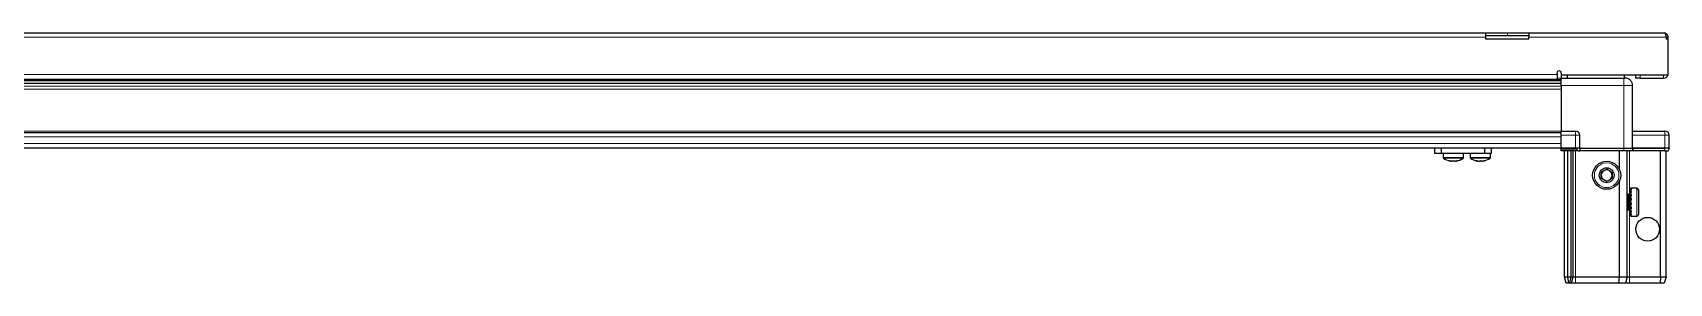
# Model space of a CAD drawing. Header units: millimetres. Extents: x 1132 to 6666, y -773 to 2023.
# Drawn here: x 2154 to 2912, y 724 to 840 of the extents above; entities that cross this region are included whole.
import ezdxf

# ---------------------------------------------------------------- set-up
doc = ezdxf.new("R2010")
doc.units = ezdxf.units.MM

msp = doc.modelspace()

# ---------------------------------------------------------------- linework, layer by layer
at = {"color": 7, "linetype": 'Continuous', "lineweight": 25}
for p, q in [((1397.49, 839.8), (2827.49, 839.8)), ((2827.49, 837.7), (2827.49, 839.8)), ((2827.49, 839.8), (2837.49, 839.8)), ((2837.49, 838.3), (2827.49, 838.3)), ((2827.49, 836.8), (2827.49, 837.7)), ((2847.49, 836.8), (2827.49, 836.8)), ((2837.49, 839.8), (2847.49, 839.8)), ((2847.49, 838.3), (2837.49, 838.3)), ((2847.49, 839.8), (2847.49, 837.7)), ((2847.49, 839.8), (2910.39, 839.8)), ((2847.49, 836.8), (2847.49, 837.7)), ((2910.99, 837.7), (2910.99, 836.8)), ((2910.99, 837.7), (2911.99, 837.7)), ((2911.99, 836.8), (2910.99, 836.8)), ((2911.99, 836.8), (2911.99, 837.7)), ((2911.99, 820.3), (2911.99, 836.8)), ((2860.49, 820.4), (2860.49, 821.15)), ((2860.49, 820.4), (2860.49, 818.3)), ((2862.49, 821.15), (2862.49, 820.3)), ((2862.49, 820.3), (2911.99, 820.3)), ((2862.49, 820.3), (2862.49, 818.8)), ((2862.49, 818.8), (2891.49, 818.8)), ((2865.24, 820.3), (2865.24, 818.8)), ((2891.74, 818.8), (2891.74, 820.3)), ((2896.99, 818.8), (2896.99, 820.3)), ((2898.99, 818.8), (2896.99, 818.8)), ((2898.99, 818.8), (2909.89, 818.8)), ((2862.49, 816.36), (1362.49, 816.36)), ((2862.49, 816.32), (1362.49, 816.32)), ((1388.61, 818.15), (2836.37, 818.15)), ((2124.99, 818.3), (2860.49, 818.3)), ((2830.99, 818.3), (2830.99, 818.15)), ((2831.1, 818.3), (2831.1, 818.15)), ((2831.28, 818.3), (2831.28, 818.15)), ((2831.79, 818.3), (2831.79, 818.15)), ((2832.18, 818.3), (2832.18, 818.15)), ((2833.04, 818.3), (2833.04, 818.15)), ((2833.6, 818.3), (2833.6, 818.15)), ((2834.72, 818.3), (2834.72, 818.15)), ((2835.4, 818.3), (2835.4, 818.15)), ((2836.37, 818.15), (2836.67, 818.15)), ((2836.67, 818.3), (2836.67, 818.15)), ((2836.67, 818.15), (2837.41, 818.15)), ((2836.67, 818.15), (2836.67, 818.15)), ((2836.93, 818.3), (2836.93, 818.15)), ((2837.41, 818.3), (2837.41, 818.15)), ((2837.41, 818.15), (2838.7, 818.15)), ((2838.61, 818.15), (2862.49, 818.15)), ((2838.7, 818.3), (2838.7, 818.15)), ((2838.79, 818.3), (2838.79, 818.15)), ((2839.42, 818.3), (2839.42, 818.15)), ((2840.62, 818.3), (2840.62, 818.15)), ((2841.24, 818.3), (2841.24, 818.15)), ((2842.22, 818.3), (2842.22, 818.15)), ((2842.7, 818.3), (2842.7, 818.15)), ((2843.37, 818.3), (2843.37, 818.15)), ((2843.64, 818.3), (2843.64, 818.15)), ((2843.94, 818.3), (2843.94, 818.15)), ((2843.99, 818.15), (2843.99, 818.3)), ((2843.99, 818.3), (2843.99, 818.15)), ((2862.49, 815.3), (2862.49, 794.3)), ((2895.49, 786.3), (2895.49, 815.3)), ((2122.49, 793.65), (2862.49, 793.65)), ((2862.49, 794.3), (2868.99, 794.3)), ((2862.49, 792.3), (2862.49, 794.3)), ((2862.49, 786.3), (2862.49, 792.3)), ((2870.99, 786.3), (2870.99, 792.3)), ((2895.49, 794.3), (2910.49, 794.3)), ((2912.49, 786.3), (2912.49, 792.3)), ((2122.49, 786.45), (2862.49, 786.45)), ((2803.84, 783.95), (2803.84, 786.45)), ((2806.84, 783.95), (2803.84, 783.95)), ((2806.84, 786.45), (2806.84, 783.95)), ((2827.04, 783.95), (2806.84, 783.95)), ((2807.69, 783.95), (2807.69, 782.05)), ((2817.19, 782.05), (2817.19, 783.95)), ((2817.24, 782.05), (2817.24, 783.95)), ((2820.19, 783.95), (2820.19, 782.05)), ((2827.04, 783.95), (2827.04, 786.45)), ((2830.04, 783.95), (2827.04, 783.95)), ((2829.69, 782.05), (2829.69, 783.95)), ((2830.04, 786.45), (2830.04, 783.95)), ((2862.49, 786.3), (2868.99, 786.3)), ((2862.49, 786.3), (2862.49, 785.97)), ((2862.49, 786.3), (2862.49, 786.3)), ((2868.99, 786.3), (2862.49, 786.3)), ((2862.49, 785.1), (2862.49, 785.97)), ((2862.49, 785.97), (2862.49, 785.97)), ((2862.49, 785.97), (2868.99, 785.97)), ((2870.31, 785.1), (2862.49, 785.1)), ((2863.99, 726.8), (2863.99, 785.1)), ((2865.49, 726.8), (2865.49, 785.1)), ((2866.99, 726.8), (2866.99, 785.1)), ((2867.99, 726.8), (2867.99, 785.1)), ((2870.99, 786.3), (2868.99, 786.3)), ((2870.31, 785.1), (2870.99, 785.1)), ((2870.99, 786.3), (2870.99, 785.1)), ((2870.99, 786.3), (2871.19, 786.3)), ((2871.19, 785.1), (2870.99, 785.1)), ((2871.19, 786.3), (2891.49, 786.3)), ((2891.49, 785.1), (2871.19, 785.1)), ((2889.49, 776.3), (2889.49, 785.1)), ((2891.49, 786.3), (2895.49, 786.3)), ((2895.49, 785.1), (2891.49, 785.1)), ((2892.99, 726.8), (2892.99, 785.1)), ((2895.49, 786.3), (2895.49, 785.1)), ((2895.49, 786.3), (2895.69, 786.3)), ((2895.69, 785.1), (2895.49, 785.1)), ((2895.69, 786.3), (2910.49, 786.3)), ((2910.49, 786.3), (2895.69, 786.3)), ((2910.49, 785.1), (2895.69, 785.1)), ((2908.49, 726.8), (2908.49, 785.1)), ((2912.49, 786.3), (2910.49, 786.3)), ((2910.49, 785.1), (2911.99, 785.1)), ((2910.99, 726.8), (2910.99, 785.1)), ((2911.99, 785.1), (2912.49, 785.97)), ((2912.49, 786.3), (2912.49, 785.97)), ((2889.49, 726.8), (2889.49, 771.3)), ((2894.49, 765.7), (2894.39, 765.7)), ((2894.39, 765.7), (2894.39, 756.9)), ((2897.39, 767.8), (2894.49, 767.8)), ((2894.49, 767.8), (2894.49, 767.79)), ((2894.99, 767.79), (2894.49, 767.79)), ((2894.49, 767.79), (2894.49, 767.71)), ((2894.49, 767.71), (2894.49, 767.37)), ((2894.99, 767.71), (2894.49, 767.71)), ((2894.99, 767.37), (2894.49, 767.37)), ((2894.49, 767.37), (2894.49, 767.06)), ((2894.49, 767.06), (2894.49, 766.35)), ((2894.99, 767.06), (2894.49, 767.06)), ((2894.99, 766.35), (2894.49, 766.35)), ((2894.49, 766.35), (2894.49, 765.85)), ((2894.49, 765.85), (2894.49, 764.84)), ((2894.99, 765.85), (2894.49, 765.85)), ((2894.99, 767.71), (2894.99, 767.79)), ((2894.99, 767.06), (2894.99, 767.37)), ((2894.99, 765.85), (2894.99, 766.35)), ((2898.19, 767), (2898.19, 765.52)), ((2893.02, 765.3), (2892.99, 765.3)), ((2893.5, 764.61), (2893.02, 765.3)), ((2893.02, 765.3), (2893.02, 764.26)), ((2893.02, 764.26), (2893.02, 757.3)), ((2893.99, 765.3), (2893.5, 764.61)), ((2893.5, 764.61), (2893.5, 763.75)), ((2893.5, 763.75), (2893.5, 757.99)), ((2893.99, 765.3), (2893.99, 764.26)), ((2893.99, 764.26), (2893.99, 757.3)), ((2894.99, 764.84), (2894.49, 764.84)), ((2894.49, 764.84), (2894.49, 764.19)), ((2894.49, 764.19), (2894.49, 762.98)), ((2894.99, 764.19), (2894.49, 764.19)), ((2894.99, 762.98), (2894.49, 762.98)), ((2894.49, 762.98), (2894.49, 762.44)), ((2894.99, 762.44), (2894.49, 762.44)), ((2894.49, 762.25), (2894.49, 760.95)), ((2894.99, 762.25), (2894.49, 762.25)), ((2894.99, 760.95), (2894.49, 760.95)), ((2894.99, 760.57), (2894.49, 760.57)), ((2894.49, 760.57), (2894.49, 760.22)), ((2894.99, 760.22), (2894.49, 760.22)), ((2894.49, 760.22), (2894.49, 758.97)), ((2894.99, 758.97), (2894.49, 758.97)), ((2894.49, 758.97), (2894.49, 758.29)), ((2894.49, 758.29), (2894.49, 757.21)), ((2894.99, 758.29), (2894.49, 758.29)), ((2894.99, 764.19), (2894.99, 764.84)), ((2894.99, 762.25), (2894.99, 762.98)), ((2894.99, 760.22), (2894.99, 760.95)), ((2894.99, 758.29), (2894.99, 758.97)), ((2898.19, 765.52), (2898.19, 755.6)), ((2892.99, 757.3), (2893.02, 757.3)), ((2893.02, 757.3), (2893.5, 757.99)), ((2893.5, 757.99), (2893.99, 757.3)), ((2894.39, 756.9), (2894.49, 756.9)), ((2894.99, 757.21), (2894.49, 757.21)), ((2894.49, 757.21), (2894.49, 756.66)), ((2894.49, 756.66), (2894.49, 755.85)), ((2894.99, 756.66), (2894.49, 756.66)), ((2894.99, 755.85), (2894.49, 755.85)), ((2894.49, 755.85), (2894.49, 755.48)), ((2894.49, 755.48), (2894.49, 755.02)), ((2894.99, 755.48), (2894.49, 755.48)), ((2894.99, 755.02), (2894.49, 755.02)), ((2894.49, 755.02), (2894.49, 754.87)), ((2894.49, 754.87), (2894.49, 754.8)), ((2894.99, 754.87), (2894.49, 754.87)), ((2894.49, 754.8), (2897.39, 754.8)), ((2894.99, 756.66), (2894.99, 757.21)), ((2894.99, 755.48), (2894.99, 755.85)), ((2894.99, 754.87), (2894.99, 755.02)), ((2863.99, 726.8), (2865.49, 726.8)), ((2864.79, 723.8), (2863.99, 726.8)), ((2865.94, 723.8), (2864.79, 723.8)), ((2865.49, 726.8), (2866.99, 726.8)), ((2865.94, 723.8), (2865.49, 726.8)), ((2866.44, 723.8), (2865.94, 723.8)), ((2866.44, 723.8), (2866.99, 726.8)), ((2867.18, 723.8), (2866.44, 723.8)), ((2866.99, 726.8), (2867.99, 726.8)), ((2867.18, 723.8), (2867.99, 726.8)), ((2868.99, 723.8), (2867.18, 723.8)), ((2867.99, 726.8), (2868.99, 726.8)), ((2868.99, 726.8), (2889.49, 726.8)), ((2889.16, 723.8), (2868.99, 723.8)), ((2889.16, 723.8), (2889.49, 726.8)), ((2892.18, 723.8), (2889.16, 723.8)), ((2889.49, 726.8), (2892.99, 726.8)), ((2892.99, 726.8), (2892.18, 723.8)), ((2893.99, 723.8), (2892.18, 723.8)), ((2892.99, 726.8), (2893.99, 726.8)), ((2893.99, 726.8), (2908.49, 726.8)), ((2908.33, 723.8), (2893.99, 723.8)), ((2908.49, 726.8), (2908.33, 723.8)), ((2910.18, 723.8), (2908.33, 723.8)), ((2908.49, 726.8), (2910.99, 726.8)), ((2910.99, 726.8), (2910.18, 723.8))]:
    msp.add_line(p, q, dxfattribs=at)
at = {"color": 8, "linetype": 'Continuous', "lineweight": 18}
for p, q in [((2827.49, 837.7), (1397.49, 837.7)), ((2837.49, 839.8), (2837.49, 838.3)), ((2910.99, 837.7), (2847.49, 837.7)), ((2124.99, 820.4), (2860.49, 820.4)), ((2860.49, 818.8), (2862.49, 818.8)), ((2898.99, 820.3), (2898.99, 818.8)), ((2909.89, 820.3), (2909.89, 818.8)), ((2862.49, 817.57), (1362.49, 817.57)), ((1362.49, 815.12), (2862.49, 815.12)), ((2862.49, 813.7), (1362.49, 813.7)), ((2891.49, 815.3), (2862.49, 815.3)), ((2891.49, 786.3), (2891.49, 815.3)), ((2122.49, 794.3), (2862.49, 794.3)), ((2122.49, 791.65), (2862.49, 791.65)), ((2122.49, 788.45), (2862.49, 788.45)), ((2868.99, 792.3), (2862.49, 792.3)), ((2868.99, 792.3), (2868.99, 794.3)), ((2868.99, 786.3), (2868.99, 792.3)), ((2870.99, 792.3), (2868.99, 792.3)), ((2910.49, 792.3), (2895.49, 792.3)), ((2910.49, 794.3), (2910.49, 792.3)), ((2910.49, 786.3), (2910.49, 792.3)), ((2912.49, 792.3), (2910.49, 792.3)), ((2809.9, 782.05), (2807.69, 782.05)), ((2810, 781.68), (2807.88, 781.68)), ((2817.19, 782.05), (2809.9, 782.05)), ((2816.99, 781.68), (2810, 781.68)), ((2817.04, 781.68), (2816.99, 781.68)), ((2817.24, 782.05), (2817.19, 782.05)), ((2827.69, 782.05), (2820.19, 782.05)), ((2827.58, 781.68), (2820.38, 781.68)), ((2829.49, 781.68), (2827.58, 781.68)), ((2829.69, 782.05), (2827.69, 782.05)), ((2862.49, 786.3), (2862.49, 785.97)), ((2868.99, 786.3), (2868.99, 785.97)), ((2868.99, 726.8), (2868.99, 785.1)), ((2871.19, 786.3), (2871.19, 785.1)), ((2891.49, 786.3), (2891.49, 785.1)), ((2893.99, 765.3), (2893.99, 785.1)), ((2895.69, 786.3), (2895.69, 785.1)), ((2910.49, 786.3), (2910.49, 785.1)), ((2897.39, 767.8), (2897.39, 766.11)), ((2897.39, 766.11), (2897.39, 754.8)), ((2893.99, 726.8), (2893.99, 757.3)), ((2868.99, 723.8), (2868.99, 726.8)), ((2893.99, 726.8), (2893.99, 723.8))]:
    msp.add_line(p, q, dxfattribs=at)
at = {"color": 7, "linetype": 'Continuous', "lineweight": 25}
for centre, radius in [((2883.49, 773.8), 6.5), ((2883.49, 773.8), 3.46), ((2902.49, 748.8), 5.5)]:
    msp.add_circle(centre, radius, dxfattribs=at)
at = {"color": 8, "linetype": 'Continuous', "lineweight": 18}
msp.add_circle((2883.49, 773.8), 5.7, dxfattribs=at)
at = {"color": 7, "linetype": 'Continuous', "lineweight": 25}
for centre, radius, start, end in [((2861.49, 821.15), 1, 0, 180), ((2909.89, 820.9), 2.1, 270, 343.39845), ((2868.99, 792.3), 2, 0, 90), ((2910.49, 792.3), 2, 0, 90), ((2808.14, 782.05), 0.45, 180, 235.28209), ((2812.44, 788.25), 8, 235.28209, 259.05401), ((2812.44, 788.25), 8, 280.84597, 304.71791), ((2812.49, 788.25), 8, 280.92113, 304.71791), ((2816.74, 782.05), 0.45, 304.71791, 0), ((2816.79, 782.05), 0.45, 304.71791, 0), ((2820.64, 782.05), 0.45, 180, 235.28209), ((2824.94, 788.25), 8, 235.28209, 258.92302), ((2824.94, 788.25), 8, 280.93918, 304.71791), ((2829.24, 782.05), 0.45, 304.71791, 0), ((2883.49, 773.8), 2.5, 118.29497, 178.29497), ((2883.49, 773.8), 2.5, 178.29497, 238.29497), ((2883.49, 773.8), 2.5, 58.29497, 118.29497), ((2883.49, 773.8), 2.5, 298.29497, 358.29497), ((2883.49, 773.8), 2.5, 358.29497, 58.29497), ((2883.49, 773.8), 2.5, 238.29497, 298.29497), ((2893.99, 765.7), 0.4, 270, 0), ((2897.39, 767), 0.8, 360, 90), ((2893.99, 756.9), 0.4, 360, 90), ((2897.39, 755.6), 0.8, 270, 0)]:
    msp.add_arc(centre, radius, start, end, dxfattribs=at)
msp.add_ellipse((2868.99, 782.5), major_axis=(0, 3.46), ratio=0.57735, start_param=5.560451, end_param=6.283185, dxfattribs=at)
for points, knots in [([(2911.99, 837.7), (2911.96, 837.96), (2911.91, 838.45), (2911.52, 839.09), (2910.96, 839.57), (2910.5, 839.7), (2910.26, 839.77)], [0, 0, 0, 0, 0.260161, 0.506776, 0.753388, 1, 1, 1, 1]), ([(2910.39, 839.8), (2910.43, 839.78), (2910.52, 839.72), (2910.66, 839.33), (2910.79, 838.77), (2910.9, 838.19), (2910.97, 837.83), (2910.99, 837.7)], [0, 0, 0, 0, 0.230255, 0.448522, 0.666786, 0.88505, 1, 1, 1, 1]), ([(2862.49, 815.3), (2862.49, 815.7), (2862.49, 816.48), (2862.49, 817.53), (2862.49, 818.32), (2862.49, 818.74), (2862.49, 818.78), (2862.49, 818.8)], [0, 0, 0, 0, 0.214694, 0.429388, 0.644082, 0.858775, 1, 1, 1, 1]), ([(2891.49, 818.8), (2891.55, 818.8), (2891.69, 818.8), (2891.85, 818.8), (2891.97, 818.8), (2891.98, 818.8), (2891.99, 818.8)], [0, 0, 0, 0, 0.249394, 0.500333, 0.750167, 1, 1, 1, 1]), ([(2895.49, 815.3), (2895.44, 815.74), (2895.37, 816.42), (2894.93, 817.23), (2894.48, 817.8), (2893.92, 818.25), (2893.11, 818.68), (2892.43, 818.76), (2891.99, 818.8)], [0, 0, 0, 0, 0.239457, 0.368361, 0.5, 0.631639, 0.760543, 1, 1, 1, 1]), ([(2810.92, 780.4), (2810.91, 780.4), (2810.88, 780.41), (2810.67, 780.47), (2810.51, 780.53), (2810.45, 780.56), (2810.44, 780.57), (2810.44, 780.57), (2810.45, 780.57), (2810.47, 780.57), (2810.52, 780.56), (2810.74, 780.51), (2811.07, 780.44), (2811.45, 780.4), (2811.73, 780.39), (2811.99, 780.43), (2812.13, 780.5), (2812.26, 780.56), (2812.31, 780.57), (2812.33, 780.57), (2812.35, 780.57), (2812.38, 780.57), (2812.42, 780.56), (2812.54, 780.52), (2812.7, 780.45), (2812.95, 780.39), (2813.31, 780.39), (2813.68, 780.44), (2814.01, 780.5), (2814.24, 780.56), (2814.32, 780.57), (2814.34, 780.57), (2814.35, 780.57), (2814.35, 780.57), (2814.33, 780.55), (2814.17, 780.47), (2813.93, 780.4), (2813.94, 780.4), (2813.95, 780.4)], [0, 0, 0, 0, 0.0245191, 0.1059739, 0.1338421, 0.1478185, 0.1535531, 0.1564027, 0.1592796, 0.1617801, 0.1664773, 0.1816483, 0.2541107, 0.3009981, 0.3355791, 0.3791917, 0.4620214, 0.4826759, 0.486455, 0.4902707, 0.4928167, 0.4953568, 0.4997844, 0.513427, 0.5769545, 0.6409725, 0.679017, 0.7313711, 0.7890832, 0.8180386, 0.8216661, 0.824546, 0.8274502, 0.8308045, 0.8371581, 0.8638539, 0.9698659, 1, 1, 1, 1]), ([(2823.41, 780.4), (2823.42, 780.4), (2823.47, 780.39), (2823.42, 780.41), (2823.3, 780.46), (2823.19, 780.51), (2823.14, 780.54), (2823.11, 780.55), (2823.09, 780.57), (2823.09, 780.57), (2823.1, 780.57), (2823.1, 780.57), (2823.11, 780.57)], [0, 0, 0, 0, 0.117513, 0.3191822, 0.6555874, 0.7806573, 0.8588867, 0.9097918, 0.9600554, 0.9795862, 0.9947917, 1, 1, 1, 1]), ([(2823.11, 780.57), (2823.11, 780.57), (2823.12, 780.57), (2823.16, 780.57), (2823.32, 780.53), (2823.61, 780.47), (2823.96, 780.41), (2824.29, 780.39), (2824.62, 780.41), (2824.83, 780.47), (2824.99, 780.53), (2825.07, 780.56), (2825.11, 780.57), (2825.14, 780.57), (2825.16, 780.57), (2825.18, 780.57), (2825.22, 780.56), (2825.33, 780.51), (2825.44, 780.44), (2825.64, 780.4), (2825.89, 780.39), (2826.28, 780.43), (2826.63, 780.5), (2826.9, 780.56), (2826.96, 780.57), (2826.98, 780.57), (2826.99, 780.57), (2826.99, 780.57), (2826.98, 780.56), (2826.88, 780.52), (2826.66, 780.45), (2826.45, 780.39), (2826.44, 780.4), (2826.44, 780.4)], [0, 0, 0, 0, 0.003351, 0.008063, 0.021119, 0.079476, 0.149012, 0.192992, 0.237333, 0.333888, 0.366922, 0.38349, 0.390287, 0.393665, 0.397075, 0.40004, 0.405607, 0.423591, 0.509487, 0.565066, 0.606058, 0.657756, 0.755941, 0.780424, 0.784904, 0.789427, 0.792445, 0.795456, 0.800704, 0.816876, 0.89218, 0.968066, 1, 1, 1, 1]), ([(2880.95, 772.43), (2880.96, 772.95), (2880.99, 773.91), (2881.02, 774.87), (2881.03, 775.32)], [0, 0, 0, 0, 0.534686, 1, 1, 1, 1]), ([(2881.03, 775.32), (2881.49, 775.56), (2882.34, 776.02), (2883.18, 776.48), (2883.57, 776.69)], [0, 0, 0, 0, 0.5346859, 1, 1, 1, 1]), ([(2883.57, 776.69), (2883.68, 776.62), (2884.19, 776.31), (2885.04, 775.78), (2885.74, 775.35), (2886.03, 775.17)], [0, 0, 0, 0, 0.133125, 0.637099, 1, 1, 1, 1]), ([(2886.03, 775.17), (2886.01, 774.65), (2885.99, 773.69), (2885.96, 772.73), (2885.94, 772.28)], [0, 0, 0, 0, 0.534686, 1, 1, 1, 1]), ([(2883.4, 770.92), (2883.11, 771.1), (2882.41, 771.53), (2881.56, 772.05), (2881.05, 772.37), (2880.95, 772.43)], [0, 0, 0, 0, 0.362901, 0.866875, 1, 1, 1, 1]), ([(2885.94, 772.28), (2885.49, 772.04), (2884.64, 771.58), (2883.8, 771.13), (2883.4, 770.92)], [0, 0, 0, 0, 0.534686, 1, 1, 1, 1])]:
    msp.add_open_spline(points, degree=3, knots=knots, dxfattribs=at)
at = {"color": 8, "linetype": 'Continuous', "lineweight": 18}
msp.add_open_spline([(2891.49, 815.3), (2891.49, 815.74), (2891.49, 816.42), (2891.49, 817.23), (2891.49, 817.8), (2891.49, 818.25), (2891.49, 818.68), (2891.49, 818.76), (2891.49, 818.8)], degree=3, knots=[0, 0, 0, 0, 0.239457, 0.368361, 0.5, 0.631639, 0.760543, 1, 1, 1, 1], dxfattribs=at)
msp.add_open_spline([(2895.49, 815.3), (2895.43, 815.3), (2895.31, 815.3), (2894.38, 815.3), (2893.06, 815.3), (2892.01, 815.3), (2891.49, 815.3)], degree=3, dxfattribs=at)

doc.saveas('drawing.dxf')
